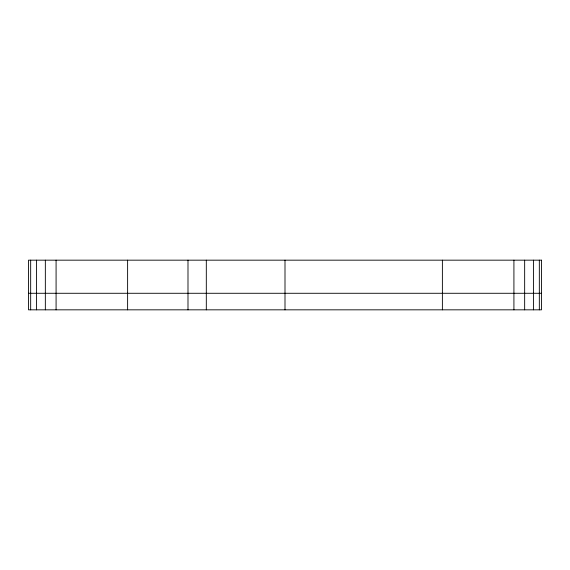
<?xml version="1.0" encoding="UTF-8"?>
<svg xmlns="http://www.w3.org/2000/svg" width="570" height="570" viewBox="0 0 570 570"><rect width="100%" height="100%" fill="white"/><g stroke="black" fill="none" stroke-linecap="round" stroke-linejoin="round"><path stroke-width="0.85" d="M28.5 293.279L541.5 293.279M539.334 260.169L539.334 309.831M533.42 260.169L533.42 309.831M524.657 260.169L524.657 309.831M513.919 260.169L513.919 309.831M442.384 260.169L442.384 309.831M285 260.169L285 309.831M206.311 260.169L206.311 309.831M187.993 260.169L187.993 309.831M127.616 260.169L127.616 309.831M56.081 260.169L56.081 309.831M45.343 260.169L45.343 309.831M36.58 260.169L36.58 309.831M30.666 260.169L30.666 309.831M541.5 260.169L28.5 260.169L28.5 309.831L541.5 309.831L541.5 260.169"/></g></svg>
